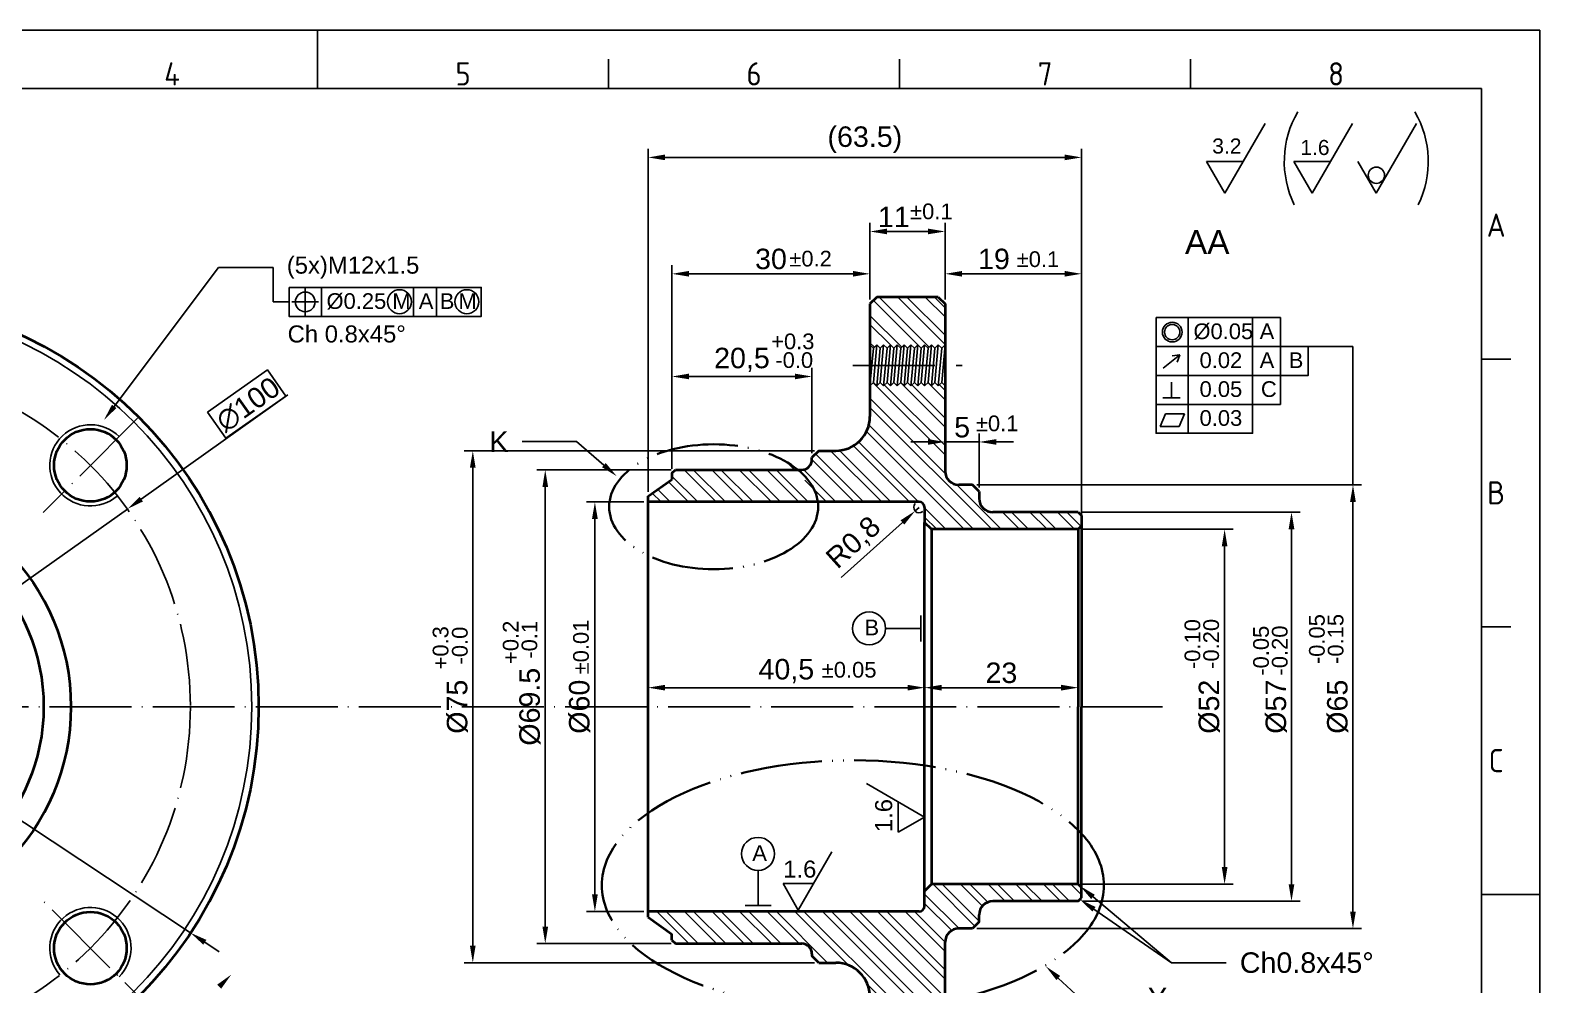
# Model space of a CAD drawing. Header units: millimetres. Extents: x 2471 to 2829, y 1129 to 1382.
# Drawn here: x 2607.7 to 2828.8, y 1242 to 1381.8 of the extents above; entities that cross this region are included whole.
import ezdxf
from ezdxf import colors
from ezdxf.entities.mleader import LeaderData, LeaderLine
from ezdxf.enums import TextEntityAlignment as Align
from ezdxf.math import Vec2, Vec3

# ---------------------------------------------------------------- set-up
doc = ezdxf.new("R2010")
doc.units = ezdxf.units.MM
doc.linetypes.add('ACAD_ISO04W100', pattern=[30, 24, -3, 0, -3])
doc.linetypes.add('ACAD_ISO05W100', pattern=[33, 24, -3, 0, -3, 0, -3])
for name, color, linetype, lineweight in [('AM_0', 7, 'Continuous', 40), ('AM_4', 1, 'ACAD_ISO04W100', 25), ('AM_5', 3, 'Continuous', 25), ('AM_BOR', 2, 'ACAD_ISO05W100', 35)]:
    doc.layers.add(name, color=color, linetype=linetype, lineweight=lineweight)
doc.styles.add('ACISOTS', font='isocp.shx', dxfattribs={"height": 1})
doc.styles.get("Standard").update_dxf_attribs({"font": 'arial.ttf'})
doc.dimstyles.new('ISO-25', dxfattribs={"dimtxt": 3, "dimasz": 2.5, "dimexe": 1.25, "dimexo": 0.625, "dimtad": 1, "dimtxsty": 'Standard', "dimcen": 2.5, "dimadec": 0, "dimazin": 0, "dimtfac": 1, "dimtmove": 0, "dimatfit": 3, "dimfxl": 1, "dimarcsym": 0})

# ---------------------------------------------------------------- blocks, each defined once
blk = doc.blocks.new('A3 ZTL')
for p, q in [((401.17, 280.82), (19.57, 280.82)), ((401.17, 9.78), (401.17, 280.82))]:
    blk.add_line(p, q)
at = {"layer": 'AM_BOR', "color": 135, "linetype": 'Continuous', "lineweight": 25}
for p, q in [((0, 290.61), (410.96, 290.61)), ((410.96, 290.61), (410.96, 0))]:
    blk.add_line(p, q, dxfattribs=at)
at = {"layer": 'AM_BOR', "color": 135, "lineweight": 25}
for p, q in [((205.48, 280.82), (205.48, 290.61)), ((254.4, 280.82), (254.4, 285.71)), ((303.33, 280.82), (303.33, 285.71)), ((352.25, 280.82), (352.25, 285.71)), ((406.07, 235.32), (401.17, 235.32)), ((406.07, 190.31), (401.17, 190.31)), ((401.17, 145.3), (410.96, 145.3))]:
    blk.add_line(p, q, dxfattribs=at)
at = {"layer": 'AM_BOR', "color": 135, "lineweight": 25, "style": 'ACISOTS'}
for s, p in [('4', (181.02, 283.27)), ('5', (229.94, 283.27)), ('6', (278.86, 283.27)), ('7', (327.79, 283.27)), ('8', (376.71, 283.27)), ('A', (403.62, 257.83)), ('B', (403.62, 212.82)), ('C', (403.62, 167.81))]:
    blk.add_text(s, height=3.91, dxfattribs=at).set_placement(p, align=Align.MIDDLE)
blk = doc.blocks.new('*D11')
at = {"layer": 'AM_5', "color": 0, "lineweight": -2, "transparency": 16777216}
for p, q in [((2645.44, 1328.42), (2623.95, 1313.15)), ((2540.38, 1253.8), (2621.91, 1311.71)), ((2538.34, 1252.35), (2536.3, 1250.9))]:
    blk.add_line(p, q, dxfattribs=at)
at = {"layer": 'AM_5', "color": 0, "transparency": 16777216}
for points in [[(2623.71, 1313.49), (2624.19, 1312.81), (2621.91, 1311.71)], [(2538.1, 1252.69), (2538.58, 1252.01), (2540.38, 1253.8)]]:
    blk.add_solid(points, dxfattribs=at)
at = {"layer": 'Defpoints', "color": 0, "transparency": 16777216}
for p in [(2621.91, 1311.71), (2540.38, 1253.8)]:
    blk.add_point(p, dxfattribs=at)
at = {"layer": 'AM_5', "color": 0, "transparency": 16777216, "insert": (2639.6, 1327.02), "char_height": 3, "attachment_point": 5, "rotation": 35.3858}
blk.add_mtext('∅100', dxfattribs=at)
blk = doc.blocks.new('*D12')
at = {"layer": 'AM_5', "color": 0, "lineweight": -2, "transparency": 16777216}
for p, q in [((2513.67, 1327.42), (2529.03, 1317.25)), ((2631.17, 1249.63), (2531.11, 1315.87)), ((2633.26, 1248.25), (2635.34, 1246.87))]:
    blk.add_line(p, q, dxfattribs=at)
at = {"layer": 'AM_5', "color": 0, "transparency": 16777216}
for points in [[(2529.26, 1317.6), (2528.8, 1316.9), (2531.11, 1315.87)], [(2633.49, 1248.6), (2633.03, 1247.9), (2631.17, 1249.63)]]:
    blk.add_solid(points, dxfattribs=at)
at = {"layer": 'Defpoints', "color": 0, "transparency": 16777216}
for p in [(2531.11, 1315.87), (2631.17, 1249.63)]:
    blk.add_point(p, dxfattribs=at)
at = {"layer": 'AM_5', "color": 0, "transparency": 16777216, "insert": (2519.54, 1326.22), "char_height": 3, "attachment_point": 5, "rotation": 326.4952}
blk.add_mtext('∅120', dxfattribs=at)
blk = doc.blocks.new('*D13')
at = {"layer": 'AM_5', "color": 0, "lineweight": -2, "transparency": 16777216}
for p, q in [((2761.81, 1308.75), (2783.87, 1308.75)), ((2782.62, 1306.25), (2782.62, 1259.25)), ((2761.81, 1256.75), (2783.87, 1256.75))]:
    blk.add_line(p, q, dxfattribs=at)
at = {"layer": 'AM_5', "color": 0, "transparency": 16777216}
for points in [[(2782.21, 1306.25), (2783.04, 1306.25), (2782.62, 1308.75)], [(2782.21, 1259.25), (2783.04, 1259.25), (2782.62, 1256.75)]]:
    blk.add_solid(points, dxfattribs=at)
at = {"layer": 'Defpoints', "color": 0, "transparency": 16777216}
for p in [(2761.18, 1308.75), (2761.18, 1256.75), (2782.62, 1256.75)]:
    blk.add_point(p, dxfattribs=at)
at = {"layer": 'AM_5', "color": 0, "transparency": 16777216, "insert": (2780.38, 1282.75), "char_height": 3, "attachment_point": 5, "rotation": 90}
blk.add_mtext('%%C52', dxfattribs=at)
blk = doc.blocks.new('*D14')
at = {"layer": 'AM_5', "color": 0, "lineweight": -2, "transparency": 16777216}
for p, q in [((2761.81, 1311.25), (2793.67, 1311.25)), ((2792.42, 1308.75), (2792.42, 1256.75)), ((2761.81, 1254.25), (2793.67, 1254.25))]:
    blk.add_line(p, q, dxfattribs=at)
at = {"layer": 'AM_5', "color": 0, "transparency": 16777216}
for points in [[(2792, 1308.75), (2792.84, 1308.75), (2792.42, 1311.25)], [(2792, 1256.75), (2792.84, 1256.75), (2792.42, 1254.25)]]:
    blk.add_solid(points, dxfattribs=at)
at = {"layer": 'Defpoints', "color": 0, "transparency": 16777216}
for p in [(2761.18, 1311.25), (2761.18, 1254.25), (2792.42, 1254.25)]:
    blk.add_point(p, dxfattribs=at)
at = {"layer": 'AM_5', "color": 0, "transparency": 16777216, "insert": (2790.18, 1282.75), "char_height": 3, "attachment_point": 5, "rotation": 90}
blk.add_mtext('%%C57', dxfattribs=at)
blk = doc.blocks.new('*D15')
at = {"layer": 'AM_5', "color": 0, "lineweight": -2, "transparency": 16777216}
for p, q in [((2746.31, 1315.25), (2802.67, 1315.25)), ((2801.42, 1312.75), (2801.42, 1252.75)), ((2746.31, 1250.25), (2802.67, 1250.25))]:
    blk.add_line(p, q, dxfattribs=at)
at = {"layer": 'AM_5', "color": 0, "transparency": 16777216}
for points in [[(2801, 1312.75), (2801.84, 1312.75), (2801.42, 1315.25)], [(2801, 1252.75), (2801.84, 1252.75), (2801.42, 1250.25)]]:
    blk.add_solid(points, dxfattribs=at)
at = {"layer": 'Defpoints', "color": 0, "transparency": 16777216}
for p in [(2745.68, 1315.25), (2745.68, 1250.25), (2801.42, 1250.25)]:
    blk.add_point(p, dxfattribs=at)
at = {"layer": 'AM_5', "color": 0, "transparency": 16777216, "insert": (2799.18, 1282.75), "char_height": 3, "attachment_point": 5, "rotation": 90}
blk.add_mtext('%%C65', dxfattribs=at)
blk = doc.blocks.new('*D16')
at = {"layer": 'AM_5', "color": 0, "lineweight": -2, "transparency": 16777216}
for p, q in [((2741.68, 1342.38), (2741.68, 1347.41)), ((2761.68, 1310.63), (2761.68, 1347.41)), ((2759.18, 1346.16), (2744.18, 1346.16))]:
    blk.add_line(p, q, dxfattribs=at)
at = {"layer": 'AM_5', "color": 0, "transparency": 16777216}
for points in [[(2744.18, 1346.58), (2744.18, 1345.75), (2741.68, 1346.16)], [(2759.18, 1346.58), (2759.18, 1345.75), (2761.68, 1346.16)]]:
    blk.add_solid(points, dxfattribs=at)
at = {"layer": 'Defpoints', "color": 0, "transparency": 16777216}
for p in [(2741.68, 1346.16), (2741.68, 1341.75), (2761.68, 1310)]:
    blk.add_point(p, dxfattribs=at)
at = {"layer": 'AM_5', "color": 0, "transparency": 16777216, "insert": (2748.84, 1348.32), "char_height": 3, "attachment_point": 5}
blk.add_mtext('19', dxfattribs=at)
blk = doc.blocks.new('*D17')
at = {"layer": 'AM_5', "color": 0, "lineweight": -2, "transparency": 16777216}
for p, q in [((2730.68, 1342.38), (2730.68, 1353.61)), ((2741.68, 1342.38), (2741.68, 1353.61)), ((2733.18, 1352.36), (2739.18, 1352.36))]:
    blk.add_line(p, q, dxfattribs=at)
at = {"layer": 'AM_5', "color": 0, "transparency": 16777216}
for points in [[(2733.18, 1352.78), (2733.18, 1351.95), (2730.68, 1352.36)], [(2739.18, 1352.78), (2739.18, 1351.95), (2741.68, 1352.36)]]:
    blk.add_solid(points, dxfattribs=at)
at = {"layer": 'Defpoints', "color": 0, "transparency": 16777216}
for p in [(2741.68, 1352.36), (2730.68, 1341.75), (2741.68, 1341.75)]:
    blk.add_point(p, dxfattribs=at)
at = {"layer": 'AM_5', "color": 0, "transparency": 16777216, "insert": (2734.18, 1354.5), "char_height": 3, "attachment_point": 5}
blk.add_mtext('11', dxfattribs=at)
blk = doc.blocks.new('*D18')
at = {"layer": 'AM_5', "color": 0, "lineweight": -2, "transparency": 16777216}
for p, q in [((2741.68, 1322.16), (2741.68, 1322.78)), ((2746.68, 1314.88), (2746.68, 1322.78)), ((2739.18, 1321.53), (2736.68, 1321.53)), ((2746.68, 1321.53), (2741.68, 1321.53)), ((2749.18, 1321.53), (2751.68, 1321.53))]:
    blk.add_line(p, q, dxfattribs=at)
at = {"layer": 'AM_5', "color": 0, "transparency": 16777216}
for points in [[(2739.18, 1321.95), (2739.18, 1321.12), (2741.68, 1321.53)], [(2749.18, 1321.95), (2749.18, 1321.12), (2746.68, 1321.53)]]:
    blk.add_solid(points, dxfattribs=at)
at = {"layer": 'Defpoints', "color": 0, "transparency": 16777216}
for p in [(2741.68, 1321.53), (2741.68, 1321.53), (2746.68, 1314.25)]:
    blk.add_point(p, dxfattribs=at)
at = {"layer": 'AM_5', "color": 0, "transparency": 16777216, "insert": (2744.18, 1323.68), "char_height": 3, "attachment_point": 5}
blk.add_mtext('5', dxfattribs=at)
blk = doc.blocks.new('*D19')
at = {"layer": 'AM_5', "color": 0, "lineweight": -2, "transparency": 16777216}
for p, q in [((2738.68, 1286.17), (2738.68, 1286.79)), ((2741.18, 1285.54), (2758.68, 1285.54)), ((2761.18, 1286.17), (2761.18, 1286.79))]:
    blk.add_line(p, q, dxfattribs=at)
at = {"layer": 'AM_5', "color": 0, "transparency": 16777216}
for points in [[(2741.18, 1285.96), (2741.18, 1285.12), (2738.68, 1285.54)], [(2758.68, 1285.96), (2758.68, 1285.12), (2761.18, 1285.54)]]:
    blk.add_solid(points, dxfattribs=at)
at = {"layer": 'Defpoints', "color": 0, "transparency": 16777216}
for p in [(2738.68, 1285.54), (2761.18, 1285.54), (2761.18, 1285.54)]:
    blk.add_point(p, dxfattribs=at)
at = {"layer": 'AM_5', "color": 0, "transparency": 16777216, "insert": (2749.93, 1287.7), "char_height": 3, "attachment_point": 5}
blk.add_mtext('23', dxfattribs=at)
blk = doc.blocks.new('*D20')
at = {"layer": 'AM_5', "color": 0, "lineweight": -2, "transparency": 16777216}
for p, q in [((2698.18, 1286.17), (2698.18, 1286.79)), ((2700.68, 1285.54), (2736.18, 1285.54)), ((2738.68, 1286.17), (2738.68, 1286.79))]:
    blk.add_line(p, q, dxfattribs=at)
at = {"layer": 'AM_5', "color": 0, "transparency": 16777216}
for points in [[(2700.68, 1285.96), (2700.68, 1285.12), (2698.18, 1285.54)], [(2736.18, 1285.96), (2736.18, 1285.12), (2738.68, 1285.54)]]:
    blk.add_solid(points, dxfattribs=at)
at = {"layer": 'Defpoints', "color": 0, "transparency": 16777216}
for p in [(2698.18, 1285.54), (2738.68, 1285.54), (2738.68, 1285.54)]:
    blk.add_point(p, dxfattribs=at)
at = {"layer": 'AM_5', "color": 0, "transparency": 16777216, "insert": (2718.43, 1287.97), "char_height": 3, "attachment_point": 5}
blk.add_mtext('40,5', dxfattribs=at)
blk = doc.blocks.new('*D21')
at = {"layer": 'AM_5', "color": 0, "lineweight": -2, "transparency": 16777216}
for p, q in [((2701.68, 1317.58), (2701.68, 1332.37)), ((2704.18, 1331.12), (2719.68, 1331.12)), ((2722.18, 1319.88), (2722.18, 1332.37))]:
    blk.add_line(p, q, dxfattribs=at)
at = {"layer": 'AM_5', "color": 0, "transparency": 16777216}
for points in [[(2704.18, 1331.54), (2704.18, 1330.71), (2701.68, 1331.12)], [(2719.68, 1331.54), (2719.68, 1330.71), (2722.18, 1331.12)]]:
    blk.add_solid(points, dxfattribs=at)
at = {"layer": 'Defpoints', "color": 0, "transparency": 16777216}
for p in [(2722.18, 1331.12), (2722.18, 1319.25), (2701.68, 1316.95)]:
    blk.add_point(p, dxfattribs=at)
at = {"layer": 'AM_5', "color": 0, "transparency": 16777216, "insert": (2711.93, 1333.55), "char_height": 3, "attachment_point": 5}
blk.add_mtext('20,5', dxfattribs=at)
blk = doc.blocks.new('*D22')
at = {"layer": 'AM_5', "color": 0, "lineweight": -2, "transparency": 16777216}
for p, q in [((2701.68, 1317.58), (2701.68, 1347.41)), ((2730.68, 1342.38), (2730.68, 1347.41)), ((2704.18, 1346.16), (2728.18, 1346.16))]:
    blk.add_line(p, q, dxfattribs=at)
at = {"layer": 'AM_5', "color": 0, "transparency": 16777216}
for points in [[(2704.18, 1346.58), (2704.18, 1345.75), (2701.68, 1346.16)], [(2728.18, 1346.58), (2728.18, 1345.75), (2730.68, 1346.16)]]:
    blk.add_solid(points, dxfattribs=at)
at = {"layer": 'Defpoints', "color": 0, "transparency": 16777216}
for p in [(2730.68, 1346.16), (2730.68, 1341.75), (2701.68, 1316.95)]:
    blk.add_point(p, dxfattribs=at)
at = {"layer": 'AM_5', "color": 0, "transparency": 16777216, "insert": (2716.18, 1348.32), "char_height": 3, "attachment_point": 5}
blk.add_mtext('30', dxfattribs=at)
blk = doc.blocks.new('*D23')
at = {"layer": 'AM_5', "color": 0, "lineweight": -2, "transparency": 16777216}
for p, q in [((2698.18, 1314.23), (2698.18, 1364.46)), ((2761.68, 1311.25), (2761.68, 1364.46)), ((2759.18, 1363.21), (2700.68, 1363.21))]:
    blk.add_line(p, q, dxfattribs=at)
at = {"layer": 'AM_5', "color": 0, "transparency": 16777216}
for points in [[(2700.68, 1363.63), (2700.68, 1362.8), (2698.18, 1363.21)], [(2759.18, 1363.63), (2759.18, 1362.8), (2761.68, 1363.21)]]:
    blk.add_solid(points, dxfattribs=at)
at = {"layer": 'Defpoints', "color": 0, "transparency": 16777216}
for p in [(2698.18, 1363.21), (2698.18, 1313.6), (2761.68, 1310.63)]:
    blk.add_point(p, dxfattribs=at)
at = {"layer": 'AM_5', "color": 0, "transparency": 16777216, "insert": (2729.93, 1365.8), "char_height": 3, "attachment_point": 5}
blk.add_mtext('(63.5)', dxfattribs=at)
blk = doc.blocks.new('*D28')
at = {"layer": 'AM_5', "color": 0, "lineweight": -2, "transparency": 16777216}
for p, q in [((2737.88, 1311.95), (2737.29, 1311.42)), ((2726.44, 1301.66), (2735.43, 1309.74))]:
    blk.add_line(p, q, dxfattribs=at)
blk.add_arc((2737.88, 1311.95), 0.8, 134.7623, 311.5158, dxfattribs=at)
at = {"layer": 'AM_5', "color": 0, "transparency": 16777216}
blk.add_solid([(2735.15, 1310.05), (2735.71, 1309.43), (2737.29, 1311.42)], dxfattribs=at)
at = {"layer": 'Defpoints', "color": 0, "transparency": 16777216}
for p in [(2737.29, 1311.42), (2737.88, 1311.95)]:
    blk.add_point(p, dxfattribs=at)
at = {"layer": 'AM_5', "color": 0, "transparency": 16777216, "insert": (2728.38, 1306.67), "char_height": 3, "attachment_point": 5, "rotation": 41.9912}
blk.add_mtext('R0,8', dxfattribs=at)
blk = doc.blocks.new('*D30')
at = {"layer": 'AM_5', "color": 0, "lineweight": -2, "transparency": 16777216}
for p, q in [((2722.56, 1320.25), (2671.26, 1320.25)), ((2672.51, 1317.75), (2672.51, 1247.75)), ((2722.56, 1245.25), (2671.26, 1245.25))]:
    blk.add_line(p, q, dxfattribs=at)
at = {"layer": 'AM_5', "color": 0, "transparency": 16777216}
for points in [[(2672.09, 1317.75), (2672.92, 1317.75), (2672.51, 1320.25)], [(2672.09, 1247.75), (2672.92, 1247.75), (2672.51, 1245.25)]]:
    blk.add_solid(points, dxfattribs=at)
at = {"layer": 'Defpoints', "color": 0, "transparency": 16777216}
for p in [(2723.18, 1320.25), (2672.51, 1245.25), (2723.18, 1245.25)]:
    blk.add_point(p, dxfattribs=at)
at = {"layer": 'AM_5', "color": 0, "transparency": 16777216, "insert": (2670.26, 1282.75), "char_height": 3, "attachment_point": 5, "rotation": 90}
blk.add_mtext('%%C75', dxfattribs=at)
blk = doc.blocks.new('*D31')
at = {"layer": 'AM_5', "color": 0, "lineweight": -2, "transparency": 16777216}
for p, q in [((2701.56, 1317.45), (2681.87, 1317.45)), ((2683.12, 1314.95), (2683.12, 1250.55)), ((2701.56, 1248.05), (2681.87, 1248.05))]:
    blk.add_line(p, q, dxfattribs=at)
at = {"layer": 'AM_5', "color": 0, "transparency": 16777216}
for points in [[(2682.71, 1314.95), (2683.54, 1314.95), (2683.12, 1317.45)], [(2682.71, 1250.55), (2683.54, 1250.55), (2683.12, 1248.05)]]:
    blk.add_solid(points, dxfattribs=at)
at = {"layer": 'Defpoints', "color": 0, "transparency": 16777216}
for p in [(2702.18, 1317.45), (2683.12, 1248.05), (2702.18, 1248.05)]:
    blk.add_point(p, dxfattribs=at)
at = {"layer": 'AM_5', "color": 0, "transparency": 16777216, "insert": (2680.88, 1282.75), "char_height": 3, "attachment_point": 5, "rotation": 90}
blk.add_mtext('%%C69.5', dxfattribs=at)
blk = doc.blocks.new('*D32')
at = {"layer": 'AM_5', "color": 0, "lineweight": -2, "transparency": 16777216}
for p, q in [((2697.56, 1312.75), (2689.14, 1312.75)), ((2690.39, 1310.25), (2690.39, 1255.25)), ((2697.56, 1252.75), (2689.14, 1252.75))]:
    blk.add_line(p, q, dxfattribs=at)
at = {"layer": 'AM_5', "color": 0, "transparency": 16777216}
for points in [[(2689.97, 1310.25), (2690.81, 1310.25), (2690.39, 1312.75)], [(2689.97, 1255.25), (2690.81, 1255.25), (2690.39, 1252.75)]]:
    blk.add_solid(points, dxfattribs=at)
at = {"layer": 'Defpoints', "color": 0, "transparency": 16777216}
for p in [(2698.18, 1312.75), (2690.39, 1252.75), (2698.18, 1252.75)]:
    blk.add_point(p, dxfattribs=at)
at = {"layer": 'AM_5', "color": 0, "transparency": 16777216, "insert": (2688.15, 1282.75), "char_height": 3, "attachment_point": 5, "rotation": 90}
blk.add_mtext('%%C60', dxfattribs=at)

msp = doc.modelspace()

# ---------------------------------------------------------------- hatches: boundary and pattern name
at = {"layer": 'AM_5'}
h = msp.add_hatch(dxfattribs=at)
h.set_pattern_fill('ANSI32', color=1, scale=0.3, angle=90)
h.paths.add_polyline_path([(2741.681, 1341.752), (2740.681, 1342.752), (2731.681, 1342.752), (2730.681, 1341.752), (2730.681, 1335.752), (2731.181, 1335.252), (2731.681, 1335.752), (2732.181, 1335.252), (2732.681, 1335.752), (2733.181, 1335.252), (2733.681, 1335.752), (2734.181, 1335.252), (2734.681, 1335.752), (2735.181, 1335.252), (2735.681, 1335.752), (2736.181, 1335.252), (2736.681, 1335.752), (2737.181, 1335.252), (2737.681, 1335.752), (2738.181, 1335.252), (2738.681, 1335.752), (2739.181, 1335.252), (2739.681, 1335.752), (2740.181, 1335.252), (2740.681, 1335.752), (2741.181, 1335.252), (2741.681, 1335.752)])
edge = h.paths.add_edge_path()
edge.add_line((2741.681, 1329.752), (2741.181, 1330.252))
edge.add_line((2741.181, 1330.252), (2740.681, 1329.752))
edge.add_line((2740.681, 1329.752), (2740.181, 1330.252))
edge.add_line((2740.181, 1330.252), (2739.681, 1329.752))
edge.add_line((2739.681, 1329.752), (2739.181, 1330.252))
edge.add_line((2739.181, 1330.252), (2738.681, 1329.752))
edge.add_line((2738.681, 1329.752), (2738.181, 1330.252))
edge.add_line((2738.181, 1330.252), (2737.681, 1329.752))
edge.add_line((2737.681, 1329.752), (2737.181, 1330.252))
edge.add_line((2737.181, 1330.252), (2736.681, 1329.752))
edge.add_line((2736.681, 1329.752), (2736.181, 1330.252))
edge.add_line((2736.181, 1330.252), (2735.681, 1329.752))
edge.add_line((2735.681, 1329.752), (2735.181, 1330.252))
edge.add_line((2735.181, 1330.252), (2734.681, 1329.752))
edge.add_line((2734.681, 1329.752), (2734.181, 1330.252))
edge.add_line((2734.181, 1330.252), (2733.681, 1329.752))
edge.add_line((2733.681, 1329.752), (2733.181, 1330.252))
edge.add_line((2733.181, 1330.252), (2732.681, 1329.752))
edge.add_line((2732.681, 1329.752), (2732.181, 1330.252))
edge.add_line((2732.181, 1330.252), (2731.681, 1329.752))
edge.add_line((2731.681, 1329.752), (2731.181, 1330.252))
edge.add_line((2731.181, 1330.252), (2730.681, 1329.752))
edge.add_line((2730.681, 1329.752), (2730.681, 1325.252))
edge.add_arc((2725.681, 1325.252), 5, -90, 0, ccw=False)
edge.add_line((2725.681, 1320.252), (2723.181, 1320.252))
edge.add_line((2723.181, 1320.252), (2722.181, 1319.252))
edge.add_line((2722.181, 1319.252), (2722.181, 1318.952))
edge.add_arc((2720.681, 1318.952), 1.5, -90, 0, ccw=False)
edge.add_line((2720.681, 1317.452), (2720.132, 1317.452))
edge.add_ellipse((2707.788, 1312.039), major_axis=(15.308, 0), ratio=0.5978502, start_angle=4.46533, end_angle=36.25682, ccw=False)
edge.add_line((2723.05, 1312.752), (2737.881, 1312.752))
edge.add_arc((2737.881, 1311.952), 0.8, 0, 90, ccw=False)
edge.add_line((2738.681, 1311.952), (2738.681, 1309.752))
edge.add_line((2738.681, 1309.752), (2739.681, 1308.752))
edge.add_line((2739.681, 1308.752), (2761.181, 1308.752))
edge.add_line((2761.181, 1308.752), (2761.681, 1309.252))
edge.add_line((2761.681, 1309.252), (2761.681, 1310.752))
edge.add_line((2761.681, 1310.752), (2761.181, 1311.252))
edge.add_line((2761.181, 1311.252), (2748.681, 1311.252))
edge.add_arc((2748.681, 1313.252), 2, 180, 270, ccw=False)
edge.add_line((2746.681, 1313.252), (2746.681, 1314.252))
edge.add_line((2746.681, 1314.252), (2745.681, 1315.252))
edge.add_line((2745.681, 1315.252), (2743.681, 1315.252))
edge.add_arc((2743.681, 1317.252), 2, 180, 270, ccw=False)
edge.add_line((2741.681, 1317.252), (2741.681, 1329.752))
edge = h.paths.add_edge_path()
edge.add_ellipse((2707.788, 1312.039), major_axis=(15.308, 0), ratio=0.5978502, start_angle=4.46533, end_angle=36.25682)
edge.add_line((2720.132, 1317.452), (2702.181, 1317.452))
edge.add_line((2702.181, 1317.452), (2701.681, 1316.952))
edge.add_line((2701.681, 1316.952), (2701.681, 1316.052))
edge.add_line((2701.681, 1316.052), (2698.181, 1313.602))
edge.add_line((2698.181, 1313.602), (2698.181, 1312.752))
edge.add_line((2698.181, 1312.752), (2723.05, 1312.752))
edge = h.paths.add_edge_path()
edge.add_line((2743.681, 1250.252), (2745.681, 1250.252))
edge.add_line((2745.681, 1250.252), (2746.681, 1251.252))
edge.add_line((2746.681, 1251.252), (2746.681, 1252.252))
edge.add_arc((2748.681, 1252.252), 2, 90, 180, ccw=False)
edge.add_line((2748.681, 1254.252), (2761.181, 1254.252))
edge.add_line((2761.181, 1254.252), (2761.681, 1254.752))
edge.add_line((2761.681, 1254.752), (2761.681, 1256.252))
edge.add_line((2761.681, 1256.252), (2761.181, 1256.752))
edge.add_line((2761.181, 1256.752), (2739.681, 1256.752))
edge.add_line((2739.681, 1256.752), (2738.681, 1255.752))
edge.add_line((2738.681, 1255.752), (2738.681, 1253.552))
edge.add_arc((2737.881, 1253.552), 0.8, -90, 0, ccw=False)
edge.add_line((2737.881, 1252.752), (2698.181, 1252.752))
edge.add_line((2698.181, 1252.752), (2698.181, 1251.901))
edge.add_line((2698.181, 1251.901), (2701.681, 1249.451))
edge.add_line((2701.681, 1249.451), (2701.681, 1248.552))
edge.add_line((2701.681, 1248.552), (2702.181, 1248.052))
edge.add_line((2702.181, 1248.052), (2720.681, 1248.052))
edge.add_arc((2720.681, 1246.552), 1.5, 0, 90, ccw=False)
edge.add_line((2722.181, 1246.552), (2722.181, 1246.252))
edge.add_line((2722.181, 1246.252), (2723.181, 1245.252))
edge.add_line((2723.181, 1245.252), (2725.681, 1245.252))
edge.add_arc((2725.681, 1240.252), 5, 0, 90, ccw=False)
edge.add_line((2730.681, 1240.252), (2730.681, 1239.752))
edge.add_line((2730.681, 1239.752), (2731.431, 1239.002))
edge.add_line((2731.431, 1239.002), (2732.181, 1239.752))
edge.add_line((2732.181, 1239.752), (2732.931, 1239.002))
edge.add_line((2732.931, 1239.002), (2733.681, 1239.752))
edge.add_line((2733.681, 1239.752), (2734.431, 1239.002))
edge.add_line((2734.431, 1239.002), (2735.181, 1239.752))
edge.add_line((2735.181, 1239.752), (2735.931, 1239.002))
edge.add_line((2735.931, 1239.002), (2736.681, 1239.752))
edge.add_line((2736.681, 1239.752), (2737.431, 1239.002))
edge.add_line((2737.431, 1239.002), (2738.181, 1239.752))
edge.add_line((2738.181, 1239.752), (2738.848, 1239.084))
edge.add_ellipse((2728.179, 1256.6), major_axis=(36.764, 0), ratio=0.4978842, start_angle=286.87099, end_angle=287.18746)
edge.add_line((2739.043, 1239.113), (2739.681, 1239.752))
edge.add_line((2739.681, 1239.752), (2740.14, 1239.292))
edge.add_ellipse((2728.179, 1256.6), major_axis=(36.764, 0), ratio=0.4978842, start_angle=288.98728, end_angle=290.15454)
edge.add_line((2740.846, 1239.417), (2741.181, 1239.752))
edge.add_line((2741.181, 1239.752), (2741.41, 1239.523))
edge.add_ellipse((2728.179, 1256.6), major_axis=(36.764, 0), ratio=0.4978842, start_angle=291.09335, end_angle=291.54662)
edge.add_line((2741.681, 1239.575), (2741.681, 1248.252))
edge.add_arc((2743.681, 1248.252), 2, 90, 180, ccw=False)
h.paths.add_polyline_path([(2741.681, 1226.252), (2741.181, 1225.752), (2740.431, 1226.502), (2739.681, 1225.752), (2738.931, 1226.502), (2738.181, 1225.752), (2737.431, 1226.502), (2736.681, 1225.752), (2735.931, 1226.502), (2735.181, 1225.752), (2734.431, 1226.502), (2733.681, 1225.752), (2732.931, 1226.502), (2732.181, 1225.752), (2731.431, 1226.502), (2730.681, 1225.752), (2730.681, 1223.752), (2731.681, 1222.752), (2740.681, 1222.752), (2741.681, 1223.752)])

# ---------------------------------------------------------------- linework, layer by layer
at = {"layer": 'AM_0'}
for p, q in [((2731.681, 1342.752), (2730.681, 1341.752)), ((2740.681, 1342.752), (2731.681, 1342.752)), ((2740.681, 1342.752), (2741.681, 1341.752)), ((2730.681, 1341.752), (2730.681, 1325.252)), ((2741.681, 1341.752), (2741.681, 1317.252)), ((2723.181, 1320.252), (2722.181, 1319.252)), ((2723.181, 1320.252), (2725.681, 1320.252)), ((2722.181, 1318.952), (2722.181, 1319.252)), ((2698.181, 1313.602), (2701.681, 1316.052)), ((2701.681, 1316.952), (2702.181, 1317.452)), ((2701.681, 1316.952), (2701.681, 1316.052)), ((2701.681, 1316.752), (2701.681, 1316.752)), ((2702.181, 1317.452), (2720.681, 1317.452)), ((2698.181, 1251.901), (2698.181, 1313.602)), ((2745.681, 1315.252), (2743.681, 1315.252)), ((2746.681, 1314.252), (2745.681, 1315.252)), ((2746.681, 1314.252), (2746.681, 1313.252)), ((2737.881, 1312.752), (2698.181, 1312.752)), ((2738.681, 1311.952), (2738.681, 1309.752)), ((2761.181, 1311.252), (2748.681, 1311.252)), ((2761.181, 1311.252), (2761.681, 1310.752)), ((2739.681, 1308.752), (2738.681, 1309.752)), ((2738.681, 1255.752), (2738.681, 1309.752)), ((2761.681, 1309.252), (2761.181, 1308.752)), ((2761.681, 1310.752), (2761.681, 1309.252)), ((2761.681, 1309.252), (2761.681, 1282.752)), ((2761.181, 1308.752), (2739.681, 1308.752)), ((2739.681, 1308.752), (2739.681, 1256.752)), ((2761.181, 1308.752), (2761.181, 1282.752)), ((2761.181, 1256.752), (2761.181, 1282.752)), ((2761.681, 1256.252), (2761.681, 1282.752)), ((2738.681, 1255.752), (2739.681, 1256.752)), ((2761.181, 1256.752), (2739.681, 1256.752)), ((2761.681, 1256.252), (2761.181, 1256.752)), ((2761.681, 1254.752), (2761.681, 1256.252)), ((2738.681, 1253.552), (2738.681, 1255.752)), ((2761.181, 1254.252), (2748.681, 1254.252)), ((2761.181, 1254.252), (2761.681, 1254.752)), ((2737.881, 1252.752), (2698.181, 1252.752)), ((2698.181, 1251.901), (2701.681, 1249.451)), ((2746.681, 1251.252), (2746.681, 1252.252)), ((2701.681, 1248.552), (2701.681, 1249.451)), ((2745.681, 1250.252), (2743.681, 1250.252)), ((2746.681, 1251.252), (2745.681, 1250.252)), ((2701.681, 1248.752), (2701.681, 1248.752)), ((2701.681, 1248.552), (2702.181, 1248.052)), ((2702.181, 1248.052), (2720.681, 1248.052)), ((2741.681, 1223.752), (2741.681, 1248.252)), ((2722.181, 1246.552), (2722.181, 1246.252)), ((2723.181, 1245.252), (2722.181, 1246.252)), ((2723.181, 1245.252), (2725.681, 1245.252))]:
    msp.add_line(p, q, dxfattribs=at)
for centre, radius in [((2581.145, 1282.752), 60), ((2616.5, 1318.107), 5.312), ((2581.145, 1282.752), 32.5), ((2581.145, 1282.752), 28.5), ((2616.5, 1247.396), 5.312)]:
    msp.add_circle(centre, radius, dxfattribs=at)
for centre, radius, start, end in [((2725.681, 1325.252), 5, 270, 0), ((2720.681, 1318.952), 1.5, 270, 0), ((2743.681, 1317.252), 2, 180, 270), ((2737.881, 1311.952), 0.8, 0, 90), ((2748.681, 1313.252), 2, 180, 270), ((2748.681, 1252.252), 2, 90, 180), ((2737.881, 1253.552), 0.8, 270, 0), ((2743.681, 1248.252), 2, 90, 180), ((2720.681, 1246.552), 1.5, 0, 90), ((2725.681, 1240.252), 5, 360, 90)]:
    msp.add_arc(centre, radius, start, end, dxfattribs=at)
at = {"layer": 'AM_4', "ltscale": 0.5}
for p, q in [((2728.181, 1332.752), (2744.181, 1332.752)), ((2623.419, 1325.026), (2609.581, 1311.188)), ((2773.524, 1282.752), (2508.606, 1282.752)), ((2630.046, 1233.85), (2609.581, 1254.315))]:
    msp.add_line(p, q, dxfattribs=at)
msp.add_circle((2581.145, 1282.752), 50, dxfattribs=at)
at = {"layer": 'AM_5'}
for p, q in [((2788.563, 1368.186), (2782.661, 1357.964)), ((2801.344, 1368.186), (2795.442, 1357.964)), ((2810.742, 1368.186), (2804.84, 1357.964)), ((2779.979, 1362.61), (2785.344, 1362.61)), ((2779.979, 1362.61), (2782.661, 1357.964)), ((2792.76, 1362.61), (2798.125, 1362.61)), ((2792.76, 1362.61), (2795.442, 1357.964)), ((2802.158, 1362.61), (2804.84, 1357.964)), ((2643.269, 1347.068), (2643.269, 1342.046)), ((2647.967, 1344.049), (2647.967, 1340.044)), ((2645.606, 1342.046), (2643.269, 1342.046)), ((2646.014, 1342.046), (2649.92, 1342.046)), ((2650.328, 1339.929), (2663.815, 1339.929)), ((2663.815, 1339.929), (2667.2, 1339.929)), ((2667.2, 1339.929), (2673.736, 1339.929)), ((2730.681, 1335.752), (2731.181, 1335.252)), ((2731.181, 1335.252), (2731.681, 1335.752)), ((2731.181, 1330.252), (2731.681, 1335.752)), ((2731.681, 1335.752), (2732.181, 1335.252)), ((2732.181, 1335.252), (2732.681, 1335.752)), ((2732.181, 1330.252), (2732.681, 1335.752)), ((2732.681, 1335.752), (2733.181, 1335.252)), ((2733.181, 1335.252), (2733.681, 1335.752)), ((2733.181, 1330.252), (2733.681, 1335.752)), ((2733.681, 1335.752), (2734.181, 1335.252)), ((2734.181, 1335.252), (2734.681, 1335.752)), ((2734.181, 1330.252), (2734.681, 1335.752)), ((2734.681, 1335.752), (2735.181, 1335.252)), ((2735.181, 1335.252), (2735.681, 1335.752)), ((2735.181, 1330.252), (2735.681, 1335.752)), ((2735.681, 1335.752), (2736.181, 1335.252)), ((2736.181, 1335.252), (2736.681, 1335.752)), ((2736.181, 1330.252), (2736.681, 1335.752)), ((2736.681, 1335.752), (2737.181, 1335.252)), ((2737.181, 1335.252), (2737.681, 1335.752)), ((2737.181, 1330.252), (2737.681, 1335.752)), ((2737.681, 1335.752), (2738.181, 1335.252)), ((2738.181, 1335.252), (2738.681, 1335.752)), ((2738.181, 1330.252), (2738.681, 1335.752)), ((2738.681, 1335.752), (2739.181, 1335.252)), ((2739.181, 1335.252), (2739.681, 1335.752)), ((2739.181, 1330.252), (2739.681, 1335.752)), ((2739.681, 1335.752), (2740.181, 1335.252)), ((2740.181, 1335.252), (2740.681, 1335.752)), ((2740.181, 1330.252), (2740.681, 1335.752)), ((2740.681, 1335.752), (2741.181, 1335.252)), ((2741.181, 1335.252), (2741.681, 1335.752)), ((2741.181, 1330.252), (2741.681, 1335.752)), ((2777.306, 1335.507), (2786.725, 1335.507)), ((2786.725, 1335.507), (2790.799, 1335.507)), ((2801.419, 1335.507), (2790.799, 1335.507)), ((2801.419, 1315.252), (2801.419, 1335.507)), ((2730.681, 1329.752), (2731.181, 1335.252)), ((2731.681, 1329.752), (2732.181, 1335.252)), ((2732.681, 1329.752), (2733.181, 1335.252)), ((2733.681, 1329.752), (2734.181, 1335.252)), ((2734.681, 1329.752), (2735.181, 1335.252)), ((2735.681, 1329.752), (2736.181, 1335.252)), ((2736.681, 1329.752), (2737.181, 1335.252)), ((2737.681, 1329.752), (2738.181, 1335.252)), ((2738.681, 1329.752), (2739.181, 1335.252)), ((2739.681, 1329.752), (2740.181, 1335.252)), ((2740.681, 1329.752), (2741.181, 1335.252)), ((2773.641, 1332.362), (2776.079, 1334.291)), ((2776.079, 1334.291), (2774.937, 1334.167)), ((2776.079, 1334.291), (2775.696, 1333.208)), ((2730.681, 1329.752), (2731.181, 1330.252)), ((2731.181, 1330.252), (2731.681, 1329.752)), ((2731.681, 1329.752), (2732.181, 1330.252)), ((2732.181, 1330.252), (2732.681, 1329.752)), ((2732.681, 1329.752), (2733.181, 1330.252)), ((2733.181, 1330.252), (2733.681, 1329.752)), ((2733.681, 1329.752), (2734.181, 1330.252)), ((2734.181, 1330.252), (2734.681, 1329.752)), ((2734.681, 1329.752), (2735.181, 1330.252)), ((2735.181, 1330.252), (2735.681, 1329.752)), ((2735.681, 1329.752), (2736.181, 1330.252)), ((2736.181, 1330.252), (2736.681, 1329.752)), ((2736.681, 1329.752), (2737.181, 1330.252)), ((2737.181, 1330.252), (2737.681, 1329.752)), ((2737.681, 1329.752), (2738.181, 1330.252)), ((2738.181, 1330.252), (2738.681, 1329.752)), ((2738.681, 1329.752), (2739.181, 1330.252)), ((2739.181, 1330.252), (2739.681, 1329.752)), ((2739.681, 1329.752), (2740.181, 1330.252)), ((2740.181, 1330.252), (2740.681, 1329.752)), ((2740.681, 1329.752), (2741.181, 1330.252)), ((2741.181, 1330.252), (2741.681, 1329.752)), ((2774.835, 1327.972), (2774.835, 1330.277)), ((2773.566, 1327.972), (2776.104, 1327.972)), ((2777.306, 1327.038), (2786.725, 1327.038)), ((2773.185, 1323.782), (2773.972, 1325.639)), ((2773.972, 1325.639), (2776.759, 1325.639)), ((2776.759, 1325.639), (2775.973, 1323.782)), ((2773.185, 1323.782), (2775.973, 1323.782)), ((2777.306, 1322.803), (2786.725, 1322.803)), ((2738.13, 1296.13), (2738.13, 1292.325)), ((2738.13, 1294.227), (2732.979, 1294.227)), ((2730.162, 1271.505), (2738.681, 1266.587)), ((2734.809, 1264.351), (2734.809, 1268.822)), ((2734.809, 1264.351), (2738.681, 1266.587)), ((2725.099, 1261.487), (2720.181, 1252.968)), ((2714.285, 1253.622), (2714.285, 1258.774)), ((2717.945, 1256.84), (2722.416, 1256.84)), ((2717.945, 1256.84), (2720.181, 1252.968)), ((2757.681, 1256.752), (2757.681, 1256.752)), ((2716.187, 1253.622), (2712.382, 1253.622))]:
    msp.add_line(p, q, dxfattribs=at)
for points in [[(2645.606, 1344.164), (2650.328, 1344.164), (2650.328, 1339.929), (2645.606, 1339.929)], [(2650.328, 1344.164), (2663.815, 1344.164), (2663.815, 1339.929), (2650.328, 1339.929)], [(2663.815, 1344.164), (2667.2, 1344.164), (2667.2, 1339.929), (2663.815, 1339.929)], [(2667.2, 1344.164), (2673.736, 1344.164), (2673.736, 1339.929), (2667.2, 1339.929)], [(2772.584, 1339.742), (2777.306, 1339.742), (2777.306, 1335.507), (2772.584, 1335.507)], [(2777.306, 1339.742), (2786.725, 1339.742), (2786.725, 1335.507), (2777.306, 1335.507)], [(2786.725, 1339.742), (2790.799, 1339.742), (2790.799, 1335.507), (2786.725, 1335.507)], [(2772.584, 1335.507), (2777.306, 1335.507), (2777.306, 1331.272), (2772.584, 1331.272)], [(2777.306, 1335.507), (2786.725, 1335.507), (2786.725, 1331.272), (2777.306, 1331.272)], [(2786.725, 1335.507), (2790.799, 1335.507), (2790.799, 1331.272), (2786.725, 1331.272)], [(2790.799, 1335.507), (2794.874, 1335.507), (2794.874, 1331.272), (2790.799, 1331.272)], [(2633.662, 1325.906), (2642.42, 1332.085), (2645.118, 1328.262), (2636.359, 1322.083)], [(2772.584, 1331.272), (2777.306, 1331.272), (2777.306, 1327.038), (2772.584, 1327.038)], [(2777.306, 1331.272), (2786.725, 1331.272), (2786.725, 1327.038), (2777.306, 1327.038)], [(2786.725, 1331.272), (2790.799, 1331.272), (2790.799, 1327.038), (2786.725, 1327.038)], [(2772.584, 1327.038), (2777.306, 1327.038), (2777.306, 1322.803), (2772.584, 1322.803)], [(2777.306, 1327.038), (2786.725, 1327.038), (2786.725, 1322.803), (2777.306, 1322.803)]]:
    msp.add_lwpolyline(points, close=True, dxfattribs=at)
for centre, radius in [((2804.851, 1360.597), 1.19), ((2647.967, 1342.046), 1.441), ((2661.774, 1342.074), 1.757), ((2671.643, 1342.074), 1.757), ((2581.145, 1282.752), 59), ((2774.945, 1337.625), 1.441), ((2774.945, 1337.625), 1.125), ((2730.558, 1294.227), 2.42), ((2714.285, 1261.194), 2.42)]:
    msp.add_circle(centre, radius, dxfattribs=at)
for centre, radius, start, end in [((2805.811, 1362.6), 14.447, 149.81687, 205.95777), ((2798.001, 1362.6), 14.447, 334.04223, 30.18313), ((2616.5, 1318.107), 5.95, 45, 310.98601), ((2616.5, 1247.396), 5.95, 315, 220.98601)]:
    msp.add_arc(centre, radius, start, end, dxfattribs=at)
msp.add_solid([(2635.074, 1242.043), (2635.663, 1241.453), (2637.137, 1243.516)], dxfattribs=at)
at = {"layer": 'AM_BOR', "ltscale": 0.5}
for centre, major_axis, ratio in [((2707.788, 1312.039), (15.308, 0), 0.5978502), ((2728.179, 1256.6), (36.764, 0), 0.4978842)]:
    msp.add_ellipse(centre, major_axis=major_axis, ratio=ratio, dxfattribs=at)

# ---------------------------------------------------------------- block references
at = {"linetype": 'ByBlock', "lineweight": 0, "xscale": 0.8712000000000002, "yscale": 0.8712000000000002, "zscale": 0.8712000000000002}
msp.add_blockref('A3 ZTL', (2470.76, 1128.669), dxfattribs=at)

# ---------------------------------------------------------------- texts
at = {"layer": 'AM_5', "attachment_point": 1}
for s, width, insert, char_height in [('3.2', 18.23779, (2780.807, 1365.984), 2.208), ('1.6', 18.23779, (2793.704, 1365.77), 2.208), ('%%P0.1', 18.23779, (2736.553, 1356.458), 2.3), ('AA', 12.46166, (2776.817, 1352.57), 3.5), ('%%P0.2', 18.23779, (2718.866, 1349.536), 2.3), ('%%P0.1', 18.23779, (2752.167, 1349.455), 2.3), ('%%C0.25', 18.23779, (2651.081, 1343.316), 2.3), ('M', 18.23779, (2660.722, 1343.316), 2.3), ('A', 18.23779, (2664.597, 1343.316), 2.3), ('B', 18.23779, (2667.672, 1343.316), 2.3), ('M', 18.23779, (2670.401, 1343.316), 2.3), ('%%C0.05', 18.23779, (2778.06, 1338.894), 2.3), ('A', 18.23779, (2787.755, 1338.894), 2.3), ('+0.3', 18.23779, (2716.206, 1337.416), 2.3), ('-0.0', 18.23779, (2716.819, 1334.671), 2.3), (' 0.02', 18.23779, (2778.06, 1334.66), 2.3), ('A', 18.23779, (2787.755, 1334.66), 2.3), ('B', 18.23779, (2792.015, 1334.66), 2.3), (' 0.05', 18.23779, (2778.06, 1330.425), 2.3), ('C', 18.23779, (2787.94, 1330.425), 2.3), ('%%P0.1', 18.23779, (2746.192, 1325.408), 2.3), (' 0.03', 18.23779, (2778.06, 1326.19), 2.3), ('B', 18.23779, (2729.873, 1295.509), 2.3), ('%%P0.05', 18.23779, (2723.62, 1289.313), 2.3), ('A', 18.23779, (2713.445, 1262.467), 2.3), ('1.6', 18.23779, (2717.971, 1260.216), 2.5)]:
    msp.add_mtext_dynamic_manual_height_columns(s, width=width, gutter_width=12.5, heights=[0], dxfattribs=dict(at, insert=insert, char_height=char_height))
at = {"layer": 'AM_5', "color": 3, "insert": (2645.385, 1338.602), "char_height": 2.5, "attachment_point": 1}
msp.add_mtext_dynamic_manual_height_columns('Ch 0.8x45%%D', width=40.20612, gutter_width=12.5, heights=[0], dxfattribs=at)
at = {"layer": 'AM_5', "attachment_point": 1, "rotation": 90}
for s, insert, char_height in [('-0.05', (2794.982, 1288.989), 2.3), ('-0.15', (2797.727, 1289.019), 2.3), ('+0.3', (2666.633, 1288.21), 2.3), ('-0.0', (2669.455, 1288.938), 2.3), ('+0.2', (2676.906, 1289.012), 2.3), ('-0.1', (2679.651, 1289.782), 2.3), ('%%P0.01', (2687.196, 1287.486), 2.3), ('-0.10', (2776.754, 1288.261), 2.3), ('-0.20', (2779.499, 1288.291), 2.3), ('-0.05', (2786.8, 1287.289), 2.3), ('-0.20', (2789.545, 1287.319), 2.3), ('1.6', (2731.433, 1264.377), 2.5)]:
    msp.add_mtext_dynamic_manual_height_columns(s, width=18.23779, gutter_width=12.5, heights=[0], dxfattribs=dict(at, insert=insert, char_height=char_height))

# ---------------------------------------------------------------- dimensions: what is measured, and where the dimension line sits
at = {"layer": 'AM_5'}
for base, p1, p2, text, picture, middle in [((2698.181, 1363.212), (2761.681, 1310.627), (2698.181, 1313.602), '(63.5)', '*D23', (2729.931, 1365.804)), ((2730.681, 1346.164), (2701.681, 1316.952), (2730.681, 1341.752), '30', '*D22', (2716.181, 1348.322)), ((2761.181, 1285.542), (2738.681, 1285.542), (2761.181, 1285.542), '23', '*D19', (2749.931, 1287.699))]:
    dim = msp.add_linear_dim(base=base, p1=p1, p2=p2, text=text, dimstyle='ISO-25', dxfattribs=at)
    dim.commit()
    dim.dimension.update_dxf_attribs({"geometry": picture, "text_midpoint": middle})
for base, p1, p2, picture, middle in [((2741.681, 1352.364), (2730.681, 1341.752), (2741.681, 1341.752), '*D17', (2734.176, 1352.364)), ((2722.181, 1331.123), (2701.681, 1316.952), (2722.181, 1319.252), '*D21', (2711.931, 1331.123))]:
    dim = msp.add_linear_dim(base=base, p1=p1, p2=p2, dimstyle='ISO-25', dxfattribs=at)
    dim.commit()
    dim.dimension.update_dxf_attribs({"geometry": picture, "text_midpoint": middle, "dimtype": 160})
dim = msp.add_linear_dim(base=(2741.681, 1346.164), p1=(2761.681, 1310.002), p2=(2741.681, 1341.752), text='19', dimstyle='ISO-25', dxfattribs=at)
dim.commit()
dim.dimension.update_dxf_attribs({"geometry": '*D16', "text_midpoint": (2748.844, 1346.164), "dimtype": 160})
for p1, p2, picture, middle in [((2540.381, 1253.798), (2621.908, 1311.706), '*D11', (2640.898, 1325.194)), ((2631.175, 1249.631), (2531.114, 1315.872), '*D12', (2518.306, 1324.351))]:
    dim = msp.add_diameter_dim_2p(p1=p1, p2=p2, dimstyle='ISO-25', dxfattribs=at)
    dim.commit()
    dim.dimension.update_dxf_attribs({"geometry": picture, "text_midpoint": middle, "dimtype": 163})
for base, p1, p2, picture, middle in [((2741.681, 1321.534), (2746.681, 1314.252), (2741.681, 1321.534), '*D18', (2744.181, 1323.684)), ((2738.681, 1285.542), (2698.181, 1285.542), (2738.681, 1285.542), '*D20', (2718.431, 1287.97))]:
    dim = msp.add_linear_dim(base=base, p1=p1, p2=p2, dimstyle='ISO-25', dxfattribs=at)
    dim.commit()
    dim.dimension.update_dxf_attribs({"geometry": picture, "text_midpoint": middle})
for base, p1, p2, text, picture, middle in [((2672.505, 1245.252), (2723.181, 1320.252), (2723.181, 1245.252), '%%C75', '*D30', (2670.265, 1282.752)), ((2683.124, 1248.052), (2702.181, 1317.452), (2702.181, 1248.052), '%%C69.5', '*D31', (2680.883, 1282.752)), ((2801.419, 1250.252), (2745.681, 1315.252), (2745.681, 1250.252), '%%C65', '*D15', (2799.178, 1282.752)), ((2690.389, 1252.752), (2698.181, 1312.752), (2698.181, 1252.752), '%%C60', '*D32', (2688.148, 1282.752)), ((2792.419, 1254.252), (2761.181, 1311.252), (2761.181, 1254.252), '%%C57', '*D14', (2790.178, 1282.752)), ((2782.622, 1256.752), (2761.181, 1308.752), (2761.181, 1256.752), '%%C52', '*D13', (2780.381, 1282.752))]:
    dim = msp.add_linear_dim(base=base, p1=p1, p2=p2, angle=90, text=text, dimstyle='ISO-25', dxfattribs=at)
    dim.commit()
    dim.dimension.update_dxf_attribs({"geometry": picture, "text_midpoint": middle})
dim = msp.add_radius_dim(center=(2737.881, 1311.952), mpoint=(2737.286, 1311.416), dimstyle='ISO-25', dxfattribs=at)
dim.commit()
dim.dimension.update_dxf_attribs({"geometry": '*D28', "text_midpoint": (2728.382, 1306.668)})

# ---------------------------------------------------------------- leaders
ml = msp.add_multileader_mtext('Standard', dxfattribs=at)
ml.set_content('(5x)M12x1.5', color=256)
ml.set_leader_properties()
ml.build(insert=Vec2(0, 0))
ml.multileader.update_dxf_attribs({"arrow_head_size": 2.5})
ctx = ml.context
ctx.base_point, ctx.char_height, ctx.arrow_head_size, ctx.plane_origin = Vec3(2643.269, 1347.068), 2.5, 2.5, Vec3(2621.716, 1324.172)
notes = []
notes.append((ctx, [(0, (1, 1, 0), (2635.269, 1347.068), (1, 0), 8, [(0, [(2618.481, 1324.742)], 0, [])])]))
ctx.mtext.insert, ctx.mtext.flow_direction = Vec3(2645.269, 1348.685), 5
ml = msp.add_multileader_mtext('Standard', dxfattribs=at)
ml.set_content('K', color=256)
ml.set_leader_properties()
ml.build(insert=Vec2(0, 0))
ml.multileader.update_dxf_attribs({"arrow_head_size": 2.5})
ctx = ml.context
ctx.base_point, ctx.char_height, ctx.arrow_head_size, ctx.plane_origin = Vec3(2673.24, 1321.577), 3, 2.5, Vec3(2694.119, 1315.064)
ctx.text_align_type = 2
notes.append((ctx, [(0, (1, 1, 0), (2687.72, 1321.577), (-1, 0), 8, [(0, [(2693.603, 1316.502)], 0, [])])]))
ctx.mtext.insert, ctx.mtext.alignment, ctx.mtext.flow_direction = Vec3(2677.72, 1323.077), 3, 5
ml = msp.add_multileader_mtext('Standard', dxfattribs=at)
ml.set_content('', color=256)
ml.set_leader_properties()
ml.build(insert=Vec2(0, 0))
ml.multileader.update_dxf_attribs({"arrow_head_size": 2.5})
ctx = ml.context
ctx.base_point, ctx.char_height, ctx.arrow_head_size, ctx.plane_origin = Vec3(2782.852, 1245.243), 3, 2.5, Vec3(2761.431, 1256.502)
notes.append((ctx, [(0, (1, 1, 0), (2774.852, 1245.243), (1, 0), 8, [(0, [(2761.431, 1256.502)], 0, [])])]))
ctx.mtext.insert, ctx.mtext.flow_direction = Vec3(2784.852, 1246.743), 5
ml = msp.add_multileader_mtext('Standard', dxfattribs=at)
ml.set_content('Ch0.8x45%%D', color=256)
ml.set_leader_properties()
ml.build(insert=Vec2(0, 0))
ml.multileader.update_dxf_attribs({"arrow_head_size": 2.5})
ctx = ml.context
ctx.base_point, ctx.char_height, ctx.arrow_head_size, ctx.plane_origin = Vec3(2782.852, 1245.243), 3, 2.5, Vec3(2761.431, 1254.502)
notes.append((ctx, [(0, (1, 1, 0), (2774.852, 1245.243), (1, 0), 8, [(0, [(2761.431, 1254.502)], 0, [])])]))
ctx.mtext.insert, ctx.mtext.flow_direction = Vec3(2784.852, 1246.769), 5
ml = msp.add_multileader_mtext('Standard', dxfattribs=at)
ml.set_content('Y', color=256)
ml.set_leader_properties()
ml.build(insert=Vec2(0, 0))
ml.multileader.update_dxf_attribs({"arrow_head_size": 2.5})
ctx = ml.context
ctx.base_point, ctx.char_height, ctx.arrow_head_size, ctx.plane_origin = Vec3(2769.397, 1240.081), 3, 2.5, Vec3(2756.956, 1243.284)
notes.append((ctx, [(1, (1, 1, 0), (2761.397, 1240.081), (1, 0), 8, [(0, [(2756.44, 1244.723)], 0, [])])]))
ctx.mtext.insert, ctx.mtext.flow_direction = Vec3(2771.397, 1241.581), 5
for ctx, leaders in notes:
    for number, flags, end, landing, length, lines in leaders:
        leader = LeaderData()
        leader.index, (leader.has_last_leader_line, leader.has_dogleg_vector, leader.attachment_direction) = number, flags
        leader.last_leader_point, leader.dogleg_vector, leader.dogleg_length = Vec3(end), Vec3(landing), length
        for number, points, colour, breaks in lines:
            line = LeaderLine()
            line.index, line.vertices, line.color, line.breaks = number, Vec3.list(points), colors.encode_raw_color(colour), breaks
            leader.lines.append(line)
        ctx.leaders.append(leader)

doc.saveas('drawing.dxf')
